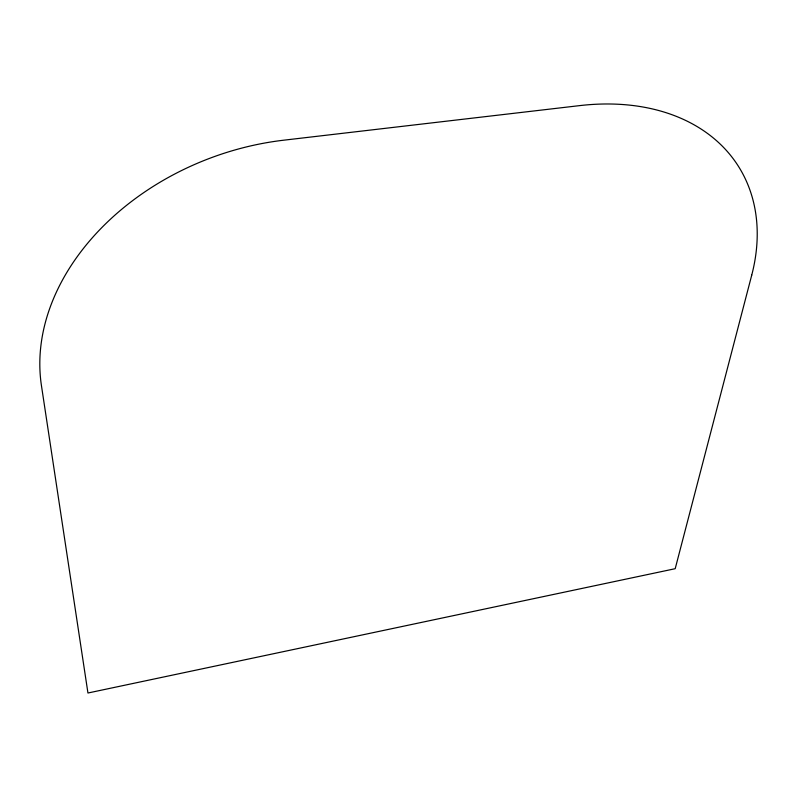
<?xml version="1.0" encoding="UTF-8"?>
<svg xmlns="http://www.w3.org/2000/svg" width="797" height="797" viewBox="0 0 797 797"><rect width="100%" height="100%" fill="white"/><g stroke="black" fill="none" stroke-linecap="round" stroke-linejoin="round"><path stroke-width="1.2" d="M751.73 275.144L675.198 568.699L87.949 693.011L41.424 385.489A240.883 182.334 -20.7 0 1 283.583 140.212L579.708 105.612A229.974 163.813 -32.1 0 1 751.73 275.144"/></g></svg>
